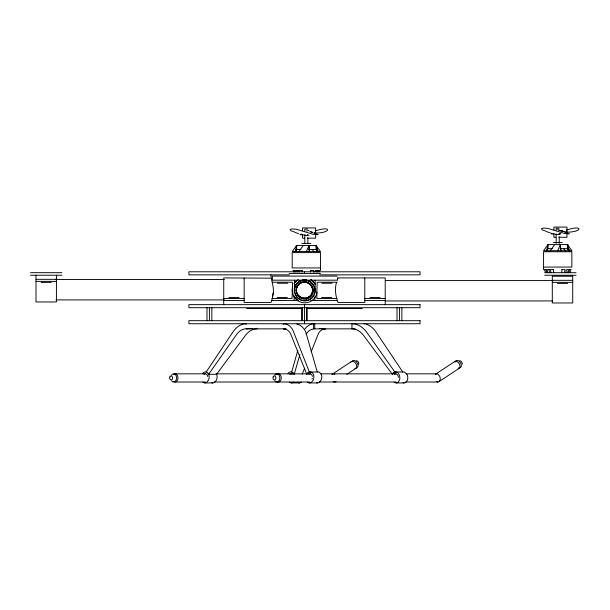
<?xml version="1.0" encoding="UTF-8"?>
<svg xmlns="http://www.w3.org/2000/svg" width="610" height="610" viewBox="0 0 610 610"><rect width="100%" height="100%" fill="white"/><g stroke="black" fill="none" stroke-linecap="round" stroke-linejoin="round"><path stroke-width="0.91" d="M306.35 251.587L308.988 245.456L309.346 251.587L309.407 249.543M557.708 250.725L560.354 244.595L560.712 250.725L560.773 248.682M337.391 280.043L337.879 277.916L385.215 277.916L385.215 304.642M292.472 287.127L292.06 298.511L272.045 298.511M292.533 287.79L292.533 292.548M310.513 272.014L310.726 270.482M561.665 272.685L562.092 269.62M272.235 298.656L273.219 292.724M272.586 296.3C275.133 289.018 271.282 281.82 270.931 274.851M313.426 272.014L313.784 270.482L310.345 270.482M564.425 272.685L565.15 269.62L561.711 269.62M296.658 245.456L295.171 251.587L296.658 249.543L296.658 245.456L292.198 251.587L320.494 251.587L318.351 248.522M548.016 244.595L548.016 248.682L546.514 250.725L548.016 244.595L543.563 250.725L571.86 250.725L570.251 248.422M272.212 298.839L271.069 302.43L244.16 302.43L244.16 277.916M336.506 282.354C334.516 289.003 335.66 296.079 337.879 302.43L364.788 302.43L364.788 277.916M314.798 272.014L315.233 270.482L317.208 270.482L316.681 272.014M565.729 272.685L566.598 269.62L568.573 269.62L567.513 272.685M297.802 350.468L291.679 371.986L294.203 374.281L299.899 354.585M317.734 272.014L318.313 270.482M568.512 272.685L569.679 269.62M302.148 374.281L304.581 368.211M311.176 351.734L318.184 334.188A15.486 10.606 70.2 0 1 325.603 328.851L319.327 328.5M297.428 286.105C291.862 294.958 306.639 303.49 311.519 294.241C317.086 285.388 302.308 276.856 297.428 286.105A8.014 7.869 -90 0 0 297.428 294.241M319.06 272.014L319.716 270.482L318.001 270.482M569.778 272.685L571.074 269.62L569.366 269.62M337.742 278.435L337.879 277.916M366.297 324.207A19.39 13.29 70.2 0 1 376.034 332.023L402.745 371.947L394.8 371.947L366.64 332.137A23.203 15.898 70.2 0 0 353.251 323.765L351.962 323.742L351.962 328.851A18.27 12.52 70.2 0 1 364.46 336.667L392.367 374.281C393.366 370.827 398.147 371.429 399.115 374.593A5.521 3.889 82.9 0 1 399.458 380.144L398.124 382.173A5.688 4.011 82.9 0 1 394.144 382.173M270.931 278.175L223.733 277.916L223.733 304.642M285.968 328.698L283.345 328.851A15.486 10.606 -70.2 0 1 290.764 334.188L306.799 374.281C307.958 371.078 312.747 371.154 313.51 374.593A5.521 3.889 -82.9 0 1 313.166 380.144L311.588 382.173A5.688 4.011 -82.9 0 1 307.6 382.173M206.203 371.947L232.913 332.023A19.39 13.29 -70.2 0 1 246.15 323.75L246.15 324.345M207.926 373.602L208.635 374.281L236.863 334.089A14.465 9.905 -70.2 0 1 245.205 328.866L285.846 328.843M298.908 251.587L303.284 245.456M550.273 250.725L554.65 244.595M546.537 250.725L548.016 248.682M295.652 250.901L296.658 249.543M436.379 381.463A4.003 2.768 72.6 0 0 439.269 381.463L440.092 379.969A4.27 2.951 72.6 0 0 439.452 375.882L438.163 374.387A4.003 2.768 72.6 0 0 435.273 374.387L454.404 361.768A4.087 2.615 56.6 0 1 459.383 364.017A4.087 2.615 56.6 0 1 458.133 368.676M294.836 282.773L297.078 280.531M288.05 373.442C289.498 370.857 293.242 371.772 294.203 374.281M202.589 373.442C204.197 370.872 208.132 371.704 208.788 374.593A5.521 3.889 -82.9 0 1 208.445 380.144L206.859 382.173A5.688 4.011 -82.9 0 1 202.878 382.173M314.47 233.424L314.859 233.05C331.024 233.249 332.526 225.204 315.217 230.915M392.367 374.281L394.8 371.947M565.836 232.562L566.225 232.189C583.068 232.25 583.312 224.289 566.286 230.153M306.799 374.281L309.331 371.986L317.269 371.986L305.778 332.092A24.217 16.592 -70.2 0 0 296.826 324.04M351.124 361.768L331.985 374.387A4.003 2.768 72.6 0 1 334.875 374.387M346.831 374.311L356.126 368.181M439.269 381.463L459.414 368.181M552.058 233.249L551.409 233.981L554.383 233.927M559.683 233.912L558.63 234.217L560.689 233.477M306.441 230.976L308.004 230.572M301.226 233.927L299.945 234.728L303.025 234.789M307.791 234.926L307.265 235.079L308.08 234.842M559.446 233.981L560.689 233.813M402.417 372.008L404.483 372.008L407.061 374.593A5.521 3.889 82.9 0 1 407.404 380.144L406.069 382.173A5.688 4.011 82.9 0 1 403.08 382.729M317.139 372.008L319.198 372.008L321.455 374.593A5.521 3.889 -82.9 0 1 321.112 380.144L319.533 382.173A5.688 4.011 -82.9 0 1 316.476 382.729M301.836 280.325L307.112 280.325A10.195 10.195 0 0 0 294.622 287.531M308.546 230.534L309.087 230.496M307.043 235.399L303.46 235.071M558.409 234.537L555.359 234.331M304.596 329.453A24.217 16.592 70.2 0 1 313.426 323.818L314.768 323.742L314.768 328.851L313.7 328.912A19.284 13.214 70.2 0 0 306.075 334.402M246.196 328.851L252.487 328.5M313.616 233.05L314.859 233.05L314.47 232.677M564.982 232.196L566.225 232.189L565.836 231.815M559.034 228.254L556.175 228.254L556.175 230.145M307.676 229.116L304.817 229.116L304.817 230.999M555.824 237.298L553.91 237.298L553.91 233.584M558.76 237.298L566.987 237.298L566.987 227.08L553.91 227.08L553.91 229.871M304.466 238.159L302.552 238.159L302.552 234.446M307.394 238.159L315.622 238.159L315.622 227.942L302.552 227.942L302.552 230.725M553.217 242.551L562.207 242.551M301.851 243.413L310.841 243.413M547.498 244.595L567.925 244.595M296.132 245.456L316.56 245.456M547.498 248.682L552.34 248.682M559.957 248.682L567.925 248.682M296.132 249.543L300.974 249.543M308.591 249.543L316.216 249.543L317.543 251.587L317.246 250.222M543.563 267.066L571.86 267.066L571.86 251.747L543.563 251.747L543.563 269.62M320.494 267.927L292.198 267.927L292.198 252.609L320.494 252.609L320.494 270.482M546.057 269.62L544.341 269.62L545.645 272.685M549.64 269.62L546.85 269.62L547.91 272.685M553.712 269.62L550.273 269.62L550.998 272.685M294.691 270.482L292.983 270.482L293.631 272.014M298.282 270.482L295.484 270.482L296.018 272.014M302.346 270.482L298.908 270.482L299.266 272.014M30.5 272.685L61.862 272.685M544.684 272.685L576.046 272.685M289.117 273.547L320.479 273.547M289.422 274.851L188.917 274.851L188.917 271.785L420.031 271.785L420.031 274.851L319.632 274.851M30.5 275.24L61.862 275.24M544.684 275.24L576.046 275.24M337.231 276.094L272.373 276.094L272.373 280.181L337.231 280.181M35.998 279.327L56.425 279.327M55.968 279.54L224.312 279.54M552.302 280.325L572.729 280.325M385.36 280.577L552.751 280.577M35.998 281.37L56.425 281.37M272.373 282.224L292.388 282.224L292.792 293.616A12.429 12.429 0 0 0 316.803 293.616L317.208 282.224L337.231 282.224M41.099 282.384L51.316 282.384M552.302 282.361L572.729 282.361M277.481 283.246L287.691 283.246M321.912 283.246L332.122 283.246M557.403 283.383L567.62 283.383M228.841 297.489L239.051 297.489M277.154 297.489L287.363 297.489M321.584 297.489L331.794 297.489M369.896 297.489L380.106 297.489M223.733 298.511L244.16 298.511M336.903 298.511L316.887 298.511L316.887 292.053M364.788 298.511L385.215 298.511M55.968 299.906L224.312 299.906M223.733 300.555L244.16 300.555M272.045 300.555L298.328 300.555M310.62 300.555L336.903 300.555M364.788 300.555L385.215 300.555M385.36 300.936L552.751 300.936M246.692 308.561L302.583 308.561M306.365 308.561L362.256 308.561M314.768 328.851L355.157 328.851M175.093 373.838L205.417 373.838M216.786 373.838L310.597 373.838M321.02 373.838L395.882 373.838M406.306 373.838L436.63 373.838M208.635 374.281L216.581 374.281L244.488 336.667A18.27 12.52 -70.2 0 1 256.985 328.843L256.985 328.249M175.093 382.005L205.478 382.005M214.026 382.005L309.712 382.005M319.213 382.005L396.126 382.005M405.627 382.005L437.911 382.005M204.823 382.92L212.768 382.92M291.458 382.92L299.403 382.92M309.544 382.92L317.49 382.92M396.18 382.92L404.125 382.92M308.546 235.567L309.087 235.605M557.532 229.695L558.478 229.779M565.134 232.448L569.595 233.866L564.601 233.508L547.841 228.384L543.304 228.041L541.451 228.704L542.29 229.894L545.942 231.175M314.775 233.447L318.229 234.728L313.235 234.362L296.475 229.246L291.938 228.902L290.093 229.566L290.932 230.755L294.577 232.036M562.123 230.969L560.46 230.511L564.883 231.831M560.872 230.603L558.745 230.061L559.263 230.244M563.914 231.503L561.604 230.824L562.938 231.22M310.238 231.686L312.556 232.364L309.933 231.571M298.587 233.653L295.065 232.463M550.746 233.043L546.43 231.609M559.774 230.427L560.758 230.915M311.237 280.043L315.08 284.046A12.253 12.253 0 0 0 311.283 279.982M294.348 296.933L297.71 300.295A12.253 12.253 0 0 1 294.279 296.978M567.399 244.595L568.909 250.725L567.399 248.682L567.399 244.595L569.679 250.725M563.51 248.422L565.15 250.725M312.145 249.284L313.784 251.587M567.574 244.595L569.717 247.66M316.216 245.456L317.818 247.751M567.574 248.682L568.909 250.725M216.169 373.442L216.733 374.593A5.521 3.889 -82.9 0 1 216.39 380.144L214.804 382.173A5.688 4.011 -82.9 0 1 211.746 382.729M309.331 371.986L293.601 332.008A20.42 13.992 -70.2 0 0 283.345 323.75L283.345 324.345M545.736 269.62L546.903 272.685M294.371 270.482L294.958 272.014M316.041 245.456L317.543 251.587L316.041 249.543L316.041 245.456L318.313 251.587M548.825 269.62L549.694 272.685M297.466 270.482L297.893 272.014M553.331 269.62L553.758 272.685M301.965 270.482L302.179 272.014M560.354 244.595L560.712 250.725M308.988 245.456L309.346 251.587M313.426 323.818L313.7 328.912M462.266 363.568L462.273 364.2M559.24 236.764L559.24 243.375M556.175 233.927L556.175 243.375M401.868 307.707L401.868 320.677M399.443 307.707L399.443 320.677M397.018 307.707L397.018 320.677M315.164 280.181L315.164 290.398A10.37 10.37 0 0 1 304.802 300.768A10.37 10.37 0 0 1 294.432 290.398L294.432 280.181M314.844 296.841L314.844 300.555M307.882 237.618L307.882 243.291M306.899 307.707L306.899 320.677M306.822 307.707L306.822 320.677M306.456 280.234L306.456 282.3M306.456 298.046L306.456 299.418M304.817 234.781L304.817 243.291M304.474 271.785L304.474 273.318M304.474 304.642L304.474 323.742M302.049 307.707L302.049 320.677M301.965 307.707L301.965 320.677M294.104 295.911L294.104 300.555M211.838 307.707L211.838 320.677M209.413 307.707L209.413 320.677M206.988 307.707L206.988 320.677M56.425 275.24L56.425 301.965L35.998 301.965L35.998 275.24M356.232 360.823A2.043 1.311 56.6 0 1 358.299 361.905A2.043 1.311 56.6 0 1 358.451 364.216M352.023 361.494A4.087 2.615 56.6 0 1 357.132 362.691A4.087 2.615 56.6 0 1 356.156 367.815M350.719 362.355A4.087 2.615 56.6 0 1 355.828 363.552A4.087 2.615 56.6 0 1 354.845 368.676M173.644 374.387A4.087 2.89 -90 0 1 177.983 377.925A4.087 2.89 -90 0 1 173.644 381.463M335.988 381.463A4.003 2.768 72.6 0 1 333.098 381.463M171.601 375.036A4.087 2.89 90 0 1 175.688 375.036A4.087 2.89 90 0 1 175.688 380.815A4.087 2.89 90 0 1 171.601 380.815M459.521 360.823A2.043 1.311 56.6 0 1 462.037 363.095M455.106 362.256A4.087 2.615 56.6 0 1 458.331 360.754A4.087 2.615 56.6 0 1 461.351 365.375A4.087 2.615 56.6 0 1 458.651 367.685M276.932 374.387A4.087 2.89 -90 0 1 281.263 377.925A4.087 2.89 -90 0 1 276.932 381.463M274.889 375.036A4.087 2.89 90 0 1 278.976 375.036A4.087 2.89 90 0 1 278.976 380.815A4.087 2.89 90 0 1 274.889 380.815M363.941 323.765A19.39 13.29 70.2 0 1 365.108 323.925M398.368 377.369A3.507 2.47 82.9 0 0 397.476 374.875A3.599 2.539 82.9 0 0 394.388 374.319M293.402 382.173A5.688 4.011 82.9 0 1 289.414 382.173M301.348 382.173A5.688 4.011 82.9 0 1 298.359 382.729M289.659 374.319A3.599 2.539 82.9 0 1 292.19 374.319M204.091 374.319A3.599 2.539 -82.9 0 1 207.103 374.875A3.507 2.47 -82.9 0 1 207.667 376.454M308.812 374.319A3.599 2.539 -82.9 0 1 311.832 374.875A3.507 2.47 -82.9 0 1 312.389 376.454M312.274 378.276A3.507 2.47 -82.9 0 1 311.969 379.13M294.462 287.661A10.37 10.37 0 0 1 314.844 290.345M297.261 297.383A10.195 10.195 0 0 1 296.117 296.018M307.958 280.592A10.195 10.195 0 0 1 311.687 282.964M294.142 283.444A12.429 12.429 0 0 1 298.26 279.578M310.688 279.578A12.429 12.429 0 0 1 315.233 284.13M298.725 284.42A8.166 8.143 -90 0 1 310.231 284.42M310.231 295.987A8.166 8.143 -90 0 1 298.725 295.987M292.449 292.564A12.253 12.253 0 0 1 292.449 287.775M294.752 282.712A12.253 12.253 0 0 1 297.009 280.447M311.519 286.105A8.006 7.861 -90 0 1 311.519 294.241M572.729 276.238L552.302 276.238L552.302 302.964L572.729 302.964L572.729 276.238M420.031 304.642L188.917 304.642L188.917 307.707L420.031 307.707L420.031 304.642M420.031 320.677L188.917 320.677L188.917 323.742L420.031 323.742L420.031 320.677M169.893 376.904A2.043 1.441 90 0 0 171.143 379.969A2.043 1.441 90 0 0 172.394 376.904A2.043 1.441 90 0 0 169.893 376.904M273.181 376.904A2.043 1.441 90 0 0 274.431 379.969A2.043 1.441 90 0 0 275.682 376.904A2.043 1.441 90 0 0 273.181 376.904M299.975 297.749A8.67 8.67 0 0 0 313.54 291.321A8.67 8.67 0 0 0 301.188 282.788A8.67 8.67 0 0 0 299.975 297.749M299.098 299.022A10.217 10.217 0 0 0 315.08 291.443A10.217 10.217 0 0 0 300.524 281.393A10.217 10.217 0 0 0 299.098 299.022M300.402 297.215A8.136 8.136 0 0 0 312.61 290.169A8.136 8.136 0 0 0 300.402 283.124A8.136 8.136 0 0 0 300.402 297.215"/></g></svg>
